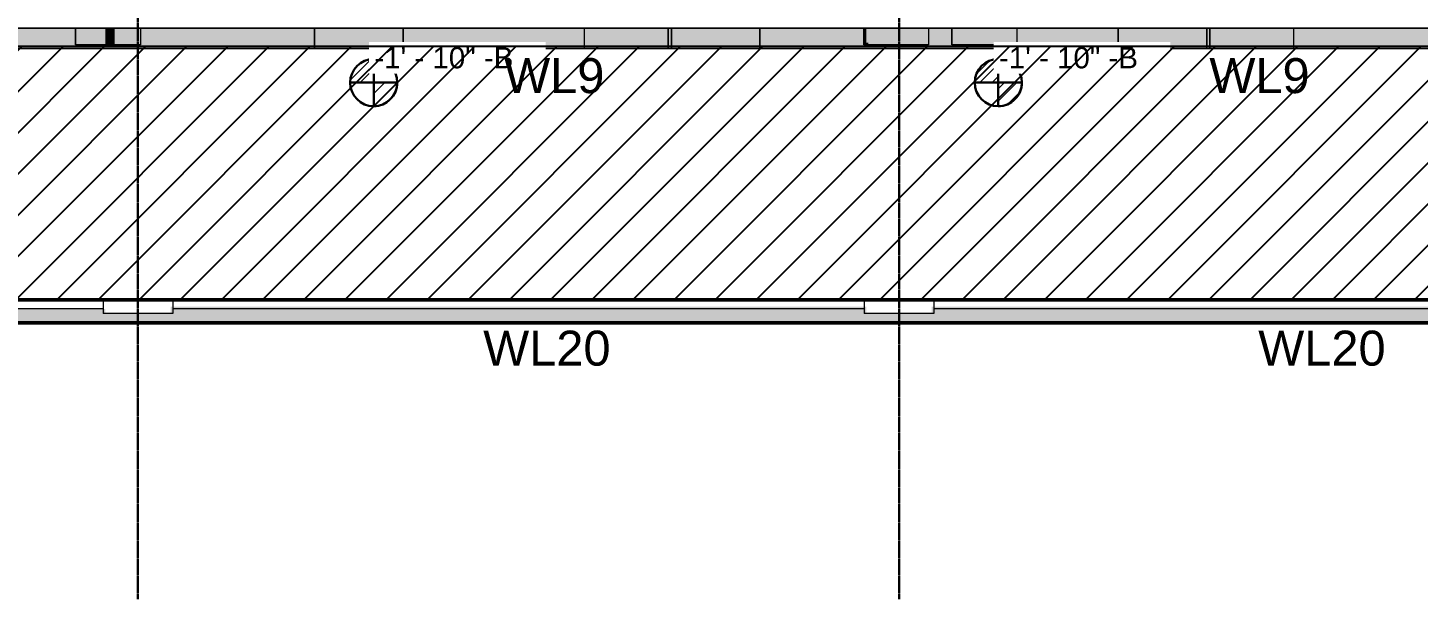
# Model space of a CAD drawing. Header units: inches. Extents: x -4126 to -1814, y 9773 to 12338.
# Drawn here: x -3529 to -2931, y 9773 to 10018 of the extents above; entities that cross this region are included whole.
import ezdxf

# ---------------------------------------------------------------- set-up
doc = ezdxf.new("R2010")
doc.units = ezdxf.units.IN
doc.header["$MEASUREMENT"] = 0
doc.linetypes.add('Grid Line 1_2_', pattern=[0.875, 0.5, -0.125, 0.125, -0.125])
for name, color, linetype, lineweight in [('A-WALL', 113, 'Continuous', 13), ('G-ANNO-DIMS', 111, 'Continuous', 9), ('S-FNDN', 32, 'Continuous', 13), ('S-GRID', 1, 'Continuous', 9)]:
    doc.layers.add(name, color=color, linetype=linetype, lineweight=lineweight)
doc.layers.add('LOAD_HATCH', color=8, linetype='Continuous')
doc.layers.add('loads', color=1, linetype='Continuous')
doc.styles.add('Arial', font='Arial.ttf', dxfattribs={"height": 18})
doc.styles.add('Arial_2', font='arial.ttf', dxfattribs={"height": 9.070866})
pattern_1 = [(315, (32.413, 104.108), (0.027577164, 0.027577164), [])]
pattern_2 = [(315, (35.209, 104.108), (0.027577164, 0.027577164), [])]

# ---------------------------------------------------------------- blocks, each defined once
blk = doc.blocks.new('CTR - 1st Phase - Shell_rvt-1-FRAMING PLAN - 1ST FLOOR')
at = {"layer": 'A-WALL', "lineweight": 5, "transparency": 33554585}
h = blk.add_hatch(color=13, dxfattribs=at)
h.paths.add_polyline_path([(-3531.71, 10009.09), (-3495.32, 10009.09), (-3495.32, 10009.49), (-3770.72, 10009.49), (-3770.72, 10009.09)], flags=0)
h.paths.add_polyline_path([(-3819.32, 10009.09), (-3808.75, 10009.09), (-3808.75, 10009.49), (-3819.32, 10009.49)], flags=0)
h.paths.add_polyline_path([(-3531.71, 10010.44), (-3495.32, 10010.44), (-3495.32, 10010.59), (-3508.12, 10010.59), (-3508.12, 10010.87), (-3770.72, 10010.87), (-3770.72, 10010.44)], flags=0)
h.paths.add_polyline_path([(-3819.32, 10010.44), (-3808.75, 10010.44), (-3808.75, 10010.87), (-3819.32, 10010.87)], flags=0)
h.paths.add_polyline_path([(-3819.32, 10011.26), (-3808.75, 10011.26), (-3808.75, 10017.71), (-3819.32, 10017.71)], flags=0)
h.paths.add_polyline_path([(-3531.71, 10011.26), (-3508.12, 10011.26), (-3508.12, 10017.71), (-3770.72, 10017.71), (-3770.72, 10011.26)], flags=0)
h.paths.add_polyline_path([(-3252.14, 10011.98), (-3252.14, 10012.41), (-3253.46, 10012.41), (-3253.46, 10011.98)], flags=0)
h.paths.add_polyline_path([(-3405.42, 10011.98), (-3405.42, 10012.41), (-3467.32, 10012.41), (-3467.32, 10011.98)], flags=0)
h.paths.add_polyline_path([(-3367.4, 10011.98), (-3289.59, 10011.98), (-3289.59, 10012.41), (-3367.4, 10012.41)], flags=0)
h.paths.add_polyline_path([(-3214.11, 10011.98), (-3169.52, 10011.98), (-3169.52, 10012.41), (-3214.11, 10012.41)], flags=0)
h.paths.add_polyline_path([(-2746.16, 10011.98), (-2746.16, 10012.41), (-2772.51, 10012.41), (-2772.51, 10011.98)], flags=0)
h.paths.add_polyline_path([(-2718.29, 10011.98), (-2696.32, 10011.98), (-2696.32, 10012.41), (-2718.29, 10012.41)], flags=0)
h.paths.add_polyline_path([(-3020.79, 10011.98), (-3020.79, 10012.41), (-3022.11, 10012.41), (-3022.11, 10011.98)], flags=0)
h.paths.add_polyline_path([(-2641.82, 10011.98), (-2641.24, 10011.98), (-2641.24, 10012.41), (-2656.32, 10012.41), (-2656.32, 10011.98)], flags=0)
h.paths.add_polyline_path([(-3060.14, 10011.98), (-3060.14, 10012.41), (-3103.72, 10012.41), (-3103.72, 10011.98)], flags=0)
h.paths.add_polyline_path([(-2810.91, 10011.98), (-2810.54, 10011.98), (-2810.54, 10012.41), (-2810.91, 10012.41)], flags=0)
h.paths.add_polyline_path([(-2984.66, 10011.98), (-2886.39, 10011.98), (-2886.39, 10012.41), (-2984.66, 10012.41)], flags=0)
h.paths.add_polyline_path([(-3131.6, 10011.98), (-3131.6, 10012.41), (-3140.32, 10012.41), (-3140.32, 10011.98)], flags=0)
h.paths.add_polyline_path([(-2848.94, 10011.98), (-2848.94, 10012.41), (-2850.26, 10012.41), (-2850.26, 10011.98)], flags=0)
h.paths.add_polyline_path([(-3289.59, 10012.8), (-3289.59, 10017.71), (-3367.4, 10017.71), (-3367.4, 10012.8)], flags=0)
h.paths.add_polyline_path([(-3214.11, 10012.8), (-3169.52, 10012.8), (-3169.52, 10017.71), (-3214.11, 10017.71)], flags=0)
h.paths.add_polyline_path([(-3405.42, 10012.8), (-3405.42, 10017.71), (-3467.32, 10017.71), (-3467.32, 10012.8)], flags=0)
h.paths.add_polyline_path([(-3252.14, 10012.8), (-3252.14, 10017.71), (-3253.46, 10017.71), (-3253.46, 10012.8)], flags=0)
h.paths.add_polyline_path([(-3060.14, 10012.8), (-3060.14, 10017.71), (-3103.72, 10017.71), (-3103.72, 10012.8)], flags=0)
h.paths.add_polyline_path([(-2656.32, 10012.8), (-2641.24, 10012.8), (-2641.24, 10017.09), (-2641.82, 10017.09), (-2641.82, 10017.71), (-2656.32, 10017.71)], flags=0)
h.paths.add_polyline_path([(-2696.32, 10012.8), (-2696.32, 10017.71), (-2704.32, 10017.71), (-2704.32, 10017.59), (-2713.82, 10017.59), (-2713.82, 10017.71), (-2718.29, 10017.71), (-2718.29, 10012.8), (-2704.32, 10012.8)], flags=0)
h.paths.add_polyline_path([(-2772.51, 10012.8), (-2746.16, 10012.8), (-2746.16, 10017.71), (-2772.51, 10017.71)], flags=0)
h.paths.add_polyline_path([(-3020.79, 10012.8), (-3020.79, 10017.71), (-3022.11, 10017.71), (-3022.11, 10012.8)], flags=0)
h.paths.add_polyline_path([(-3140.32, 10012.8), (-3131.6, 10012.8), (-3131.6, 10017.71), (-3140.32, 10017.71)], flags=0)
h.paths.add_polyline_path([(-2810.91, 10012.8), (-2810.54, 10012.8), (-2810.54, 10017.71), (-2810.91, 10017.71)], flags=0)
h.paths.add_polyline_path([(-2886.39, 10012.8), (-2886.39, 10017.71), (-2984.66, 10017.71), (-2984.66, 10012.8)], flags=0)
h.paths.add_polyline_path([(-2850.26, 10012.8), (-2848.94, 10012.8), (-2848.94, 10017.71), (-2850.26, 10017.71)], flags=0)
h = blk.add_hatch(color=13, dxfattribs=at)
h.paths.add_polyline_path([(-3819.32, 10010.87), (-3808.75, 10010.87), (-3808.75, 10011.26), (-3819.32, 10011.26)], flags=0)
h.paths.add_polyline_path([(-3770.72, 10010.87), (-3508.12, 10010.87), (-3508.12, 10011.26), (-3770.72, 10011.26)], flags=0)
h.paths.add_polyline_path([(-3367.4, 10012.41), (-3289.59, 10012.41), (-3289.59, 10012.8), (-3367.4, 10012.8)], flags=0)
h.paths.add_polyline_path([(-3467.32, 10012.41), (-3405.42, 10012.41), (-3405.42, 10012.8), (-3467.32, 10012.8)], flags=0)
h.paths.add_polyline_path([(-3252.14, 10012.41), (-3252.14, 10012.8), (-3253.46, 10012.8), (-3253.46, 10012.41)], flags=0)
h.paths.add_polyline_path([(-3214.11, 10012.41), (-3169.52, 10012.41), (-3169.52, 10012.8), (-3214.11, 10012.8)], flags=0)
h.paths.add_polyline_path([(-2713.82, 10012.41), (-2696.32, 10012.41), (-2696.32, 10012.8), (-2718.29, 10012.8), (-2718.29, 10012.41)], flags=0)
h.paths.add_polyline_path([(-2810.54, 10012.41), (-2810.54, 10012.8), (-2810.91, 10012.8), (-2810.91, 10012.41)], flags=0)
h.paths.add_polyline_path([(-2772.51, 10012.41), (-2746.16, 10012.41), (-2746.16, 10012.8), (-2772.51, 10012.8)], flags=0)
h.paths.add_polyline_path([(-2848.94, 10012.41), (-2848.94, 10012.8), (-2850.26, 10012.8), (-2850.26, 10012.41)], flags=0)
h.paths.add_polyline_path([(-2984.66, 10012.41), (-2886.39, 10012.41), (-2886.39, 10012.8), (-2984.66, 10012.8)], flags=0)
h.paths.add_polyline_path([(-2656.32, 10012.41), (-2641.24, 10012.41), (-2641.24, 10012.8), (-2656.32, 10012.8)], flags=0)
h.paths.add_polyline_path([(-3022.11, 10012.41), (-3020.79, 10012.41), (-3020.79, 10012.8), (-3022.11, 10012.8)], flags=0)
h.paths.add_polyline_path([(-3060.14, 10012.41), (-3060.14, 10012.8), (-3103.72, 10012.8), (-3103.72, 10012.41)], flags=0)
h.paths.add_polyline_path([(-3131.6, 10012.41), (-3131.6, 10012.8), (-3140.32, 10012.8), (-3140.32, 10012.41)], flags=0)
h = blk.add_hatch(color=13, dxfattribs=at)
h.paths.add_polyline_path([(-3508.12, 10010.59), (-3495.32, 10010.59), (-3495.32, 10010.87), (-3508.12, 10010.87)], flags=0)
h.paths.add_polyline_path([(-3495.32, 10011.26), (-3495.32, 10017.71), (-3508.12, 10017.71), (-3508.12, 10011.26)], flags=0)
h = blk.add_hatch(color=13, dxfattribs=at)
h.paths.add_polyline_path([(-3491.32, 10009.09), (-3491.32, 10009.49), (-3495.32, 10009.49), (-3495.32, 10009.09), (-3494.54, 10009.09)], flags=0)
h.paths.add_polyline_path([(-3495.32, 10010.44), (-3491.32, 10010.44), (-3491.32, 10010.59), (-3495.32, 10010.59)], flags=0)
h.paths.add_polyline_path([(-3471.32, 10011.98), (-3467.32, 10011.98), (-3467.32, 10012.41), (-3471.32, 10012.41)], flags=0)
h.paths.add_polyline_path([(-3141.65, 10011.98), (-3140.32, 10011.98), (-3140.32, 10012.41), (-3141.65, 10012.41)], flags=0)
h.paths.add_polyline_path([(-3468.11, 10012.8), (-3467.32, 10012.8), (-3467.32, 10017.71), (-3471.32, 10017.71), (-3471.32, 10012.8)], flags=0)
h.paths.add_polyline_path([(-3141.11, 10012.8), (-3140.32, 10012.8), (-3140.32, 10017.71), (-3141.65, 10017.71), (-3141.65, 10012.8)], flags=0)
h = blk.add_hatch(color=13, dxfattribs=at)
h.paths.add_polyline_path([(-3471.32, 10009.09), (-3471.32, 10017.71), (-3480.25, 10017.71), (-3480.25, 10010.59), (-3491.32, 10010.59), (-3491.32, 10010.02), (-3495.32, 10010.02), (-3495.32, 10009.9), (-3491.32, 10009.86), (-3491.32, 10009.09)], flags=0)
h.paths.add_polyline_path([(-3144.32, 10009.09), (-3144.32, 10010.59), (-3164.32, 10010.59), (-3164.32, 10009.09)], flags=0)
h = blk.add_hatch(color=13, dxfattribs=at)
h.paths.add_polyline_path([(-3495.32, 10010.59), (-3491.32, 10010.59), (-3491.32, 10010.87), (-3495.32, 10010.87)], flags=0)
h.paths.add_polyline_path([(-3494.54, 10011.26), (-3491.32, 10011.26), (-3491.32, 10017.71), (-3495.32, 10017.71), (-3495.32, 10011.26)], flags=0)
for points in [[(-3480.25, 10010.59), (-3480.25, 10017.71), (-3491.32, 10017.71), (-3491.32, 10010.59)], [(-3405.42, 10012.41), (-3367.4, 10012.41), (-3367.4, 10012.8), (-3405.42, 10012.8)], [(-3261.58, 10012.41), (-3253.46, 10012.41), (-3253.46, 10012.8), (-3289.59, 10012.8), (-3289.59, 10012.41)], [(-3214.11, 10012.41), (-3214.11, 10012.8), (-3252.14, 10012.8), (-3252.14, 10012.41)], [(-3168.32, 10012.41), (-3168.32, 10012.8), (-3169.52, 10012.8), (-3169.52, 10012.41)], [(-3144.32, 10010.59), (-3144.32, 10017.71), (-3164.32, 10017.71), (-3164.32, 10010.59)], [(-3126.51, 10012.41), (-3103.72, 10012.41), (-3103.72, 10012.8), (-3131.6, 10012.8), (-3131.6, 10012.41)], [(-3022.11, 10012.41), (-3022.11, 10012.8), (-3060.14, 10012.8), (-3060.14, 10012.41)], [(-3020.79, 10012.41), (-2984.66, 10012.41), (-2984.66, 10012.8), (-3020.79, 10012.8)], [(-3495.32, 10010.87), (-3495.32, 10011.26), (-3508.12, 10011.26), (-3508.12, 10010.87)], [(-3495.32, 10010.87), (-3491.32, 10010.87), (-3491.32, 10011.26), (-3495.32, 10011.26)], [(-3367.4, 10011.56), (-3367.4, 10011.98), (-3405.42, 10011.98), (-3405.42, 10011.56), (-3396.64, 10011.56)], [(-3396.64, 10009.09), (-3367.4, 10009.09), (-3367.4, 10011.56), (-3405.42, 10011.56), (-3405.42, 10009.09)], [(-3289.59, 10011.56), (-3253.46, 10011.6), (-3253.46, 10011.98), (-3289.59, 10011.98), (-3289.59, 10011.6)], [(-3253.46, 10009.09), (-3253.46, 10011.56), (-3289.59, 10011.56), (-3289.59, 10009.09), (-3261.58, 10009.09)], [(-3252.14, 10011.56), (-3214.11, 10011.6), (-3214.11, 10011.98), (-3252.14, 10011.98), (-3252.14, 10011.6)], [(-3214.11, 10009.09), (-3214.11, 10011.56), (-3252.14, 10011.56), (-3252.14, 10009.09)], [(-3168.32, 10011.56), (-3168.32, 10011.98), (-3169.52, 10011.98), (-3169.52, 10011.56)], [(-3168.32, 10010.59), (-3168.32, 10011.56), (-3169.52, 10011.56), (-3169.52, 10010.59)], [(-3167.54, 10010.59), (-3167.54, 10011.56), (-3168.32, 10011.56), (-3168.32, 10010.59)], [(-3103.72, 10011.56), (-3103.72, 10011.98), (-3131.6, 10011.98), (-3131.6, 10011.56), (-3126.51, 10011.56)], [(-3131.6, 10010.59), (-3103.72, 10010.59), (-3103.72, 10011.56), (-3131.6, 10011.56)], [(-3022.11, 10011.56), (-3022.11, 10011.98), (-3060.14, 10011.98), (-3060.14, 10011.56)], [(-3060.14, 10009.09), (-3022.11, 10009.09), (-3022.11, 10011.56), (-3060.14, 10011.56)], [(-2984.66, 10011.56), (-2984.66, 10011.98), (-3020.79, 10011.98), (-3020.79, 10011.56), (-2991.44, 10011.56)], [(-2991.44, 10009.09), (-2984.66, 10009.09), (-2984.66, 10011.56), (-3020.79, 10011.56), (-3020.79, 10009.09)]]:
    blk.add_hatch(color=13, dxfattribs=at).paths.add_polyline_path(points, flags=0)
h = blk.add_hatch(color=13, dxfattribs=at)
h.paths.add_polyline_path([(-3471.32, 10012.41), (-3467.32, 10012.41), (-3467.32, 10012.8), (-3471.32, 10012.8)], flags=0)
h.paths.add_polyline_path([(-3141.65, 10012.41), (-3140.32, 10012.41), (-3140.32, 10012.8), (-3141.65, 10012.8)], flags=0)
h = blk.add_hatch(color=13, dxfattribs=at)
h.paths.add_polyline_path([(-3405.42, 10011.98), (-3367.4, 10011.98), (-3367.4, 10012.41), (-3405.42, 10012.41)], flags=0)
h.paths.add_polyline_path([(-3396.64, 10012.8), (-3367.4, 10012.8), (-3367.4, 10017.71), (-3405.42, 10017.71), (-3405.42, 10012.8)], flags=0)
h = blk.add_hatch(color=13, dxfattribs=at)
h.paths.add_polyline_path([(-3289.59, 10011.98), (-3253.46, 10011.98), (-3253.46, 10012.41), (-3289.59, 10012.41)], flags=0)
h.paths.add_polyline_path([(-3261.58, 10012.8), (-3253.46, 10012.8), (-3253.46, 10017.71), (-3289.59, 10017.71), (-3289.59, 10012.8)], flags=0)
h = blk.add_hatch(color=13, dxfattribs=at)
h.paths.add_polyline_path([(-3214.11, 10011.98), (-3214.11, 10012.41), (-3252.14, 10012.41), (-3252.14, 10011.98)], flags=0)
h.paths.add_polyline_path([(-3214.11, 10012.8), (-3214.11, 10017.71), (-3252.14, 10017.71), (-3252.14, 10012.8)], flags=0)
h = blk.add_hatch(color=13, dxfattribs=at)
h.paths.add_polyline_path([(-3169.52, 10011.98), (-3168.32, 10011.98), (-3168.32, 10012.41), (-3169.52, 10012.41)], flags=0)
h.paths.add_polyline_path([(-3169.52, 10012.8), (-3168.32, 10012.8), (-3168.32, 10017.71), (-3169.52, 10017.71)], flags=0)
h = blk.add_hatch(color=13, dxfattribs=at)
h.paths.add_polyline_path([(-3168.32, 10011.98), (-3164.32, 10011.98), (-3164.32, 10012.41), (-3168.32, 10012.41)], flags=0)
h.paths.add_polyline_path([(-3141.65, 10011.98), (-3141.65, 10012.41), (-3144.32, 10012.41), (-3144.32, 10011.98)], flags=0)
h.paths.add_polyline_path([(-3167.54, 10012.8), (-3164.32, 10012.8), (-3164.32, 10017.71), (-3168.32, 10017.71), (-3168.32, 10012.8)], flags=0)
h.paths.add_polyline_path([(-3141.65, 10012.8), (-3141.65, 10017.71), (-3144.32, 10017.71), (-3144.32, 10012.8)], flags=0)
h = blk.add_hatch(color=13, dxfattribs=at)
h.paths.add_polyline_path([(-3168.32, 10012.41), (-3164.32, 10012.41), (-3164.32, 10012.8), (-3168.32, 10012.8)], flags=0)
h.paths.add_polyline_path([(-3141.65, 10012.41), (-3141.65, 10012.8), (-3144.32, 10012.8), (-3144.32, 10012.41)], flags=0)
h = blk.add_hatch(color=13, dxfattribs=at)
h.paths.add_polyline_path([(-3131.6, 10011.98), (-3103.72, 10011.98), (-3103.72, 10012.41), (-3131.6, 10012.41)], flags=0)
h.paths.add_polyline_path([(-3126.51, 10012.8), (-3103.72, 10012.8), (-3103.72, 10017.71), (-3131.6, 10017.71), (-3131.6, 10012.8)], flags=0)
h = blk.add_hatch(color=13, dxfattribs=at)
h.paths.add_polyline_path([(-3060.14, 10011.98), (-3022.11, 10011.98), (-3022.11, 10012.41), (-3060.14, 10012.41)], flags=0)
h.paths.add_polyline_path([(-3022.11, 10012.8), (-3022.11, 10017.71), (-3060.14, 10017.71), (-3060.14, 10012.8)], flags=0)
h = blk.add_hatch(color=13, dxfattribs=at)
h.paths.add_polyline_path([(-3020.79, 10011.98), (-2984.66, 10011.98), (-2984.66, 10012.41), (-3020.79, 10012.41)], flags=0)
h.paths.add_polyline_path([(-2991.44, 10012.8), (-2984.66, 10012.8), (-2984.66, 10017.71), (-3020.79, 10017.71), (-3020.79, 10012.8)], flags=0)
h = blk.add_hatch(color=13, dxfattribs=at)
h.paths.add_polyline_path([(-3405.42, 10009.09), (-3405.42, 10011.98), (-3467.32, 10011.98), (-3467.32, 10009.09)], flags=0)
h.paths.add_polyline_path([(-3140.32, 10009.09), (-3060.14, 10009.09), (-3060.14, 10011.98), (-3103.72, 10011.98), (-3103.72, 10010.59), (-3131.6, 10010.59), (-3131.6, 10011.98), (-3140.32, 10011.98), (-3140.32, 10011.56)], flags=0)
h.paths.add_polyline_path([(-2641.24, 10009.09), (-2641.24, 10011.98), (-2656.32, 10011.98), (-2656.32, 10009.09)], flags=0)
h.paths.add_polyline_path([(-3169.52, 10009.09), (-3168.32, 10009.09), (-3168.32, 10010.59), (-3169.52, 10010.59), (-3169.52, 10011.98), (-3214.11, 10011.98), (-3214.11, 10009.09)], flags=0)
h.paths.add_polyline_path([(-2718.29, 10009.09), (-2696.32, 10009.09), (-2696.32, 10011.98), (-2718.29, 10011.98), (-2718.29, 10010.59), (-2746.16, 10010.59), (-2746.16, 10011.98), (-2772.51, 10011.98), (-2772.51, 10009.09), (-2721.3, 10009.09)], flags=0)
h.paths.add_polyline_path([(-3022.11, 10009.09), (-3020.79, 10009.09), (-3020.79, 10011.98), (-3022.11, 10011.98), (-3022.11, 10011.56)], flags=0)
h.paths.add_polyline_path([(-3252.14, 10009.09), (-3252.14, 10011.98), (-3253.46, 10011.98), (-3253.46, 10009.09)], flags=0)
h.paths.add_polyline_path([(-3289.59, 10009.09), (-3289.59, 10011.98), (-3367.4, 10011.98), (-3367.4, 10009.09)], flags=0)
h.paths.add_polyline_path([(-2984.66, 10009.09), (-2886.39, 10009.09), (-2886.39, 10011.98), (-2984.66, 10011.98), (-2984.66, 10011.56)], flags=0)
h.paths.add_polyline_path([(-2850.26, 10009.09), (-2848.94, 10009.09), (-2848.94, 10011.98), (-2850.26, 10011.98), (-2850.26, 10011.56)], flags=0)
h.paths.add_polyline_path([(-2810.54, 10009.09), (-2810.54, 10011.98), (-2810.91, 10011.98), (-2810.91, 10009.09)], flags=0)
h.paths.add_polyline_path([(-3770.72, 10009.49), (-3495.32, 10009.49), (-3495.32, 10009.9), (-3770.72, 10009.86)], flags=0)
h.paths.add_polyline_path([(-3808.75, 10009.49), (-3808.75, 10009.9), (-3819.32, 10009.86), (-3819.32, 10009.49)], flags=0)
h.paths.add_polyline_path([(-3808.75, 10010.02), (-3808.75, 10010.44), (-3819.32, 10010.44), (-3819.32, 10010.02)], flags=0)
h.paths.add_polyline_path([(-3495.32, 10010.02), (-3495.32, 10010.44), (-3770.72, 10010.44), (-3770.72, 10010.02), (-3531.71, 10010.02)], flags=0)
h = blk.add_hatch(color=13, dxfattribs=at)
h.paths.add_polyline_path([(-3531.71, 10009.9), (-3495.32, 10009.9), (-3495.32, 10010.02), (-3770.72, 10010.02), (-3770.72, 10009.9)], flags=0)
h.paths.add_polyline_path([(-3819.32, 10009.9), (-3808.75, 10009.9), (-3808.75, 10010.02), (-3819.32, 10010.02)], flags=0)
h = blk.add_hatch(color=13, dxfattribs=at)
h.paths.add_polyline_path([(-3141.65, 10009.09), (-3141.11, 10009.09), (-3141.11, 10011.56), (-3140.32, 10011.6), (-3140.32, 10011.98), (-3141.65, 10011.98), (-3141.65, 10010.59), (-3144.32, 10010.59), (-3144.32, 10009.09)], flags=0)
h.paths.add_polyline_path([(-3164.32, 10009.09), (-3164.32, 10010.59), (-3167.54, 10010.59), (-3167.54, 10009.09)], flags=0)
h.paths.add_polyline_path([(-3471.32, 10009.09), (-3468.11, 10009.09), (-3468.11, 10011.56), (-3467.32, 10011.6), (-3467.32, 10011.98), (-3471.32, 10011.98), (-3471.32, 10009.49)], flags=0)
h.paths.add_polyline_path([(-3491.32, 10009.49), (-3491.32, 10009.9), (-3495.32, 10009.86), (-3495.32, 10009.49), (-3494.54, 10009.49)], flags=0)
h.paths.add_polyline_path([(-3494.54, 10010.02), (-3491.32, 10010.06), (-3491.32, 10010.44), (-3495.32, 10010.44), (-3495.32, 10010.02)], flags=0)
h = blk.add_hatch(color=13, dxfattribs=at)
h.paths.add_polyline_path([(-3140.32, 10009.09), (-3140.32, 10011.56), (-3141.11, 10011.56), (-3141.11, 10009.09)], flags=0)
h.paths.add_polyline_path([(-3467.32, 10009.09), (-3467.32, 10011.56), (-3468.11, 10011.56), (-3468.11, 10009.09)], flags=0)
h.paths.add_polyline_path([(-3167.54, 10009.09), (-3167.54, 10010.59), (-3168.32, 10010.59), (-3168.32, 10009.09)], flags=0)
h = blk.add_hatch(color=13, dxfattribs=at)
h.paths.add_polyline_path([(-3167.54, 10011.56), (-3164.32, 10011.6), (-3164.32, 10011.98), (-3168.32, 10011.98), (-3168.32, 10011.56)], flags=0)
h.paths.add_polyline_path([(-3144.32, 10011.56), (-3141.65, 10011.6), (-3141.65, 10011.98), (-3144.32, 10011.98), (-3144.32, 10011.6)], flags=0)
h = blk.add_hatch(color=13, dxfattribs=at)
h.paths.add_polyline_path([(-3141.65, 10010.59), (-3141.65, 10011.56), (-3144.32, 10011.56), (-3144.32, 10010.59)], flags=0)
h.paths.add_polyline_path([(-3167.54, 10010.59), (-3164.32, 10010.59), (-3164.32, 10011.56), (-3167.54, 10011.56)], flags=0)
at = {"layer": 'A-WALL', "color": 9}
for p, q in [((-3495.32, 10017.71), (-3819.32, 10017.71)), ((-3491.32, 10017.71), (-3495.32, 10017.71)), ((-3471.32, 10017.71), (-3491.32, 10017.71)), ((-3467.32, 10017.71), (-3471.32, 10017.71)), ((-3168.32, 10017.71), (-3467.32, 10017.71)), ((-3164.32, 10017.71), (-3168.32, 10017.71)), ((-3144.32, 10017.71), (-3164.32, 10017.71)), ((-3140.32, 10017.71), (-3144.32, 10017.71)), ((-2841.32, 10017.71), (-3140.32, 10017.71)), ((-3819.32, 10009.09), (-3495.32, 10009.09)), ((-3495.32, 10009.09), (-3491.32, 10009.09)), ((-3491.32, 10009.09), (-3471.32, 10009.09)), ((-3471.32, 10009.09), (-3468.11, 10009.09)), ((-3468.11, 10009.09), (-3467.32, 10009.09)), ((-3467.32, 10009.09), (-3168.32, 10009.09)), ((-3168.32, 10009.09), (-3167.54, 10009.09)), ((-3167.54, 10009.09), (-3164.32, 10009.09)), ((-3164.32, 10009.09), (-3144.32, 10009.09)), ((-3144.32, 10009.09), (-3141.11, 10009.09)), ((-3141.11, 10009.09), (-3140.32, 10009.09)), ((-3140.32, 10009.09), (-2841.32, 10009.09))]:
    blk.add_line(p, q, dxfattribs=at)
at = {"layer": 'A-WALL', "color": 33}
for p, q in [((-3770.72, 10017.71), (-3508.12, 10017.71)), ((-3508.12, 10017.71), (-3495.32, 10017.71)), ((-3495.32, 10017.71), (-3508.12, 10017.71)), ((-3508.12, 10011.26), (-3508.12, 10017.71)), ((-3508.12, 10017.71), (-3508.12, 10011.26)), ((-3495.32, 10017.71), (-3491.32, 10017.71)), ((-3467.32, 10017.71), (-3405.42, 10017.71)), ((-3367.4, 10017.71), (-3405.42, 10017.71)), ((-3405.42, 10017.71), (-3367.4, 10017.71)), ((-3405.42, 10017.71), (-3405.42, 10012.8)), ((-3405.42, 10012.8), (-3405.42, 10017.71)), ((-3405.42, 10012.41), (-3405.42, 10011.98)), ((-3405.42, 10011.98), (-3405.42, 10012.41)), ((-3367.4, 10017.71), (-3289.59, 10017.71)), ((-3367.4, 10017.71), (-3367.4, 10012.8)), ((-3367.4, 10012.8), (-3367.4, 10017.71)), ((-3367.4, 10012.41), (-3367.4, 10011.98)), ((-3367.4, 10011.98), (-3367.4, 10012.41)), ((-3253.46, 10017.71), (-3289.59, 10017.71)), ((-3289.59, 10017.71), (-3253.46, 10017.71)), ((-3289.59, 10017.71), (-3289.59, 10012.8)), ((-3289.59, 10017.71), (-3289.59, 10012.8)), ((-3289.59, 10012.41), (-3289.59, 10011.98)), ((-3289.59, 10012.41), (-3289.59, 10011.98)), ((-3253.46, 10017.71), (-3252.14, 10017.71)), ((-3253.46, 10012.8), (-3253.46, 10017.71)), ((-3253.46, 10017.71), (-3253.46, 10012.8)), ((-3253.46, 10011.98), (-3253.46, 10012.41)), ((-3253.46, 10012.41), (-3253.46, 10011.98)), ((-3214.11, 10017.71), (-3252.14, 10017.71)), ((-3252.14, 10017.71), (-3214.11, 10017.71)), ((-3252.14, 10017.71), (-3252.14, 10012.8)), ((-3252.14, 10012.8), (-3252.14, 10017.71)), ((-3252.14, 10012.41), (-3252.14, 10011.98)), ((-3252.14, 10011.98), (-3252.14, 10012.41)), ((-3214.11, 10017.71), (-3169.52, 10017.71)), ((-3214.11, 10017.71), (-3214.11, 10012.8)), ((-3214.11, 10012.8), (-3214.11, 10017.71)), ((-3214.11, 10012.41), (-3214.11, 10011.98)), ((-3214.11, 10011.98), (-3214.11, 10012.41)), ((-3169.52, 10017.71), (-3168.32, 10017.71)), ((-3168.32, 10017.71), (-3169.52, 10017.71)), ((-3169.52, 10012.8), (-3169.52, 10017.71)), ((-3169.52, 10017.71), (-3169.52, 10012.8)), ((-3169.52, 10011.98), (-3169.52, 10012.41)), ((-3169.52, 10012.41), (-3169.52, 10011.98)), ((-3168.32, 10017.71), (-3164.32, 10017.71)), ((-3144.32, 10017.71), (-3141.65, 10017.71)), ((-3140.32, 10017.71), (-3131.6, 10017.71)), ((-3131.6, 10017.71), (-3103.72, 10017.71)), ((-3103.72, 10017.71), (-3131.6, 10017.71)), ((-3131.6, 10012.8), (-3131.6, 10017.71)), ((-3131.6, 10017.71), (-3131.6, 10012.8)), ((-3131.6, 10011.98), (-3131.6, 10012.41)), ((-3131.6, 10012.41), (-3131.6, 10011.98)), ((-3103.72, 10017.71), (-3060.14, 10017.71)), ((-3103.72, 10017.71), (-3103.72, 10012.8)), ((-3103.72, 10017.71), (-3103.72, 10012.8)), ((-3103.72, 10012.41), (-3103.72, 10011.98)), ((-3103.72, 10012.41), (-3103.72, 10011.98)), ((-3060.14, 10017.71), (-3022.11, 10017.71)), ((-3022.11, 10017.71), (-3060.14, 10017.71)), ((-3060.14, 10017.71), (-3060.14, 10012.8)), ((-3060.14, 10012.8), (-3060.14, 10017.71)), ((-3060.14, 10012.41), (-3060.14, 10011.98)), ((-3060.14, 10011.98), (-3060.14, 10012.41)), ((-3022.11, 10017.71), (-3020.79, 10017.71)), ((-3022.11, 10017.71), (-3022.11, 10012.8)), ((-3022.11, 10012.8), (-3022.11, 10017.71)), ((-3022.11, 10012.41), (-3022.11, 10011.98)), ((-3022.11, 10011.98), (-3022.11, 10012.41)), ((-3020.79, 10017.71), (-2984.66, 10017.71)), ((-2984.66, 10017.71), (-3020.79, 10017.71)), ((-3020.79, 10017.71), (-3020.79, 10012.8)), ((-3020.79, 10012.8), (-3020.79, 10017.71)), ((-3020.79, 10012.41), (-3020.79, 10011.98)), ((-3020.79, 10011.98), (-3020.79, 10012.41)), ((-2984.66, 10017.71), (-2886.39, 10017.71)), ((-2984.66, 10012.8), (-2984.66, 10017.71)), ((-2984.66, 10012.8), (-2984.66, 10017.71)), ((-2984.66, 10011.98), (-2984.66, 10012.41)), ((-2984.66, 10011.98), (-2984.66, 10012.41)), ((-3495.32, 10009.09), (-3770.72, 10009.09)), ((-3508.12, 10010.59), (-3508.12, 10010.87)), ((-3508.12, 10010.87), (-3508.12, 10010.59)), ((-3508.12, 10010.59), (-3495.32, 10010.59)), ((-3495.32, 10010.59), (-3508.12, 10010.59))]:
    blk.add_line(p, q, dxfattribs=at)
at = {"layer": 'A-WALL', "color": 23}
for p, q in [((-3508.12, 10017.71), (-3495.32, 10017.71)), ((-3491.32, 10017.71), (-3480.25, 10017.71)), ((-3405.42, 10017.71), (-3367.4, 10017.71)), ((-3289.59, 10017.71), (-3253.46, 10017.71)), ((-3252.14, 10017.71), (-3214.11, 10017.71)), ((-3169.52, 10017.71), (-3168.32, 10017.71)), ((-3164.32, 10017.71), (-3144.32, 10017.71)), ((-3131.6, 10017.71), (-3103.72, 10017.71)), ((-3060.14, 10017.71), (-3022.11, 10017.71)), ((-3020.79, 10017.71), (-2984.66, 10017.71)), ((-3367.4, 10009.09), (-3405.42, 10009.09)), ((-3253.46, 10009.09), (-3289.59, 10009.09)), ((-3214.11, 10009.09), (-3252.14, 10009.09)), ((-3022.11, 10009.09), (-3060.14, 10009.09)), ((-2984.66, 10009.09), (-3020.79, 10009.09))]:
    blk.add_line(p, q, dxfattribs=at)
at = {"layer": 'A-WALL', "color": 253}
for p, q in [((-3495.32, 10017.71), (-3491.32, 10017.71)), ((-3491.32, 10017.71), (-3495.32, 10017.71)), ((-3491.32, 10017.71), (-3480.25, 10017.71)), ((-3480.25, 10017.71), (-3491.32, 10017.71)), ((-3480.25, 10017.71), (-3471.32, 10017.71)), ((-3480.25, 10017.71), (-3480.25, 10010.59)), ((-3480.25, 10017.71), (-3480.25, 10010.59)), ((-3471.32, 10017.71), (-3467.32, 10017.71)), ((-3405.42, 10012.8), (-3405.42, 10012.41)), ((-3405.42, 10012.41), (-3405.42, 10012.8)), ((-3367.4, 10012.8), (-3367.4, 10012.41)), ((-3367.4, 10012.41), (-3367.4, 10012.8)), ((-3289.59, 10012.8), (-3289.59, 10012.41)), ((-3289.59, 10012.8), (-3289.59, 10012.41)), ((-3253.46, 10012.41), (-3253.46, 10012.8)), ((-3253.46, 10012.8), (-3253.46, 10012.41)), ((-3252.14, 10012.8), (-3252.14, 10012.41)), ((-3252.14, 10012.41), (-3252.14, 10012.8)), ((-3214.11, 10012.8), (-3214.11, 10012.41)), ((-3214.11, 10012.41), (-3214.11, 10012.8)), ((-3169.52, 10012.41), (-3169.52, 10012.8)), ((-3169.52, 10012.8), (-3169.52, 10012.41)), ((-3168.32, 10017.71), (-3164.32, 10017.71)), ((-3164.32, 10017.71), (-3168.32, 10017.71)), ((-3164.32, 10017.71), (-3144.32, 10017.71)), ((-3144.32, 10017.71), (-3164.32, 10017.71)), ((-3144.32, 10017.71), (-3141.65, 10017.71)), ((-3141.65, 10017.71), (-3144.32, 10017.71)), ((-3141.65, 10017.71), (-3140.32, 10017.71)), ((-3141.65, 10017.71), (-3141.65, 10012.8)), ((-3141.65, 10017.71), (-3141.65, 10012.8)), ((-3141.65, 10012.8), (-3141.65, 10012.41)), ((-3141.65, 10012.8), (-3141.65, 10012.41)), ((-3141.65, 10012.41), (-3141.65, 10011.98)), ((-3141.65, 10012.41), (-3141.65, 10011.98)), ((-3131.6, 10012.41), (-3131.6, 10012.8)), ((-3131.6, 10012.8), (-3131.6, 10012.41)), ((-3103.72, 10012.8), (-3103.72, 10012.41)), ((-3103.72, 10012.8), (-3103.72, 10012.41)), ((-3060.14, 10012.8), (-3060.14, 10012.41)), ((-3060.14, 10012.41), (-3060.14, 10012.8)), ((-3022.11, 10012.8), (-3022.11, 10012.41)), ((-3022.11, 10012.41), (-3022.11, 10012.8)), ((-3020.79, 10012.8), (-3020.79, 10012.41)), ((-3020.79, 10012.41), (-3020.79, 10012.8)), ((-2984.66, 10012.41), (-2984.66, 10012.8)), ((-2984.66, 10012.41), (-2984.66, 10012.8)), ((-3508.12, 10010.87), (-3508.12, 10011.26)), ((-3508.12, 10011.26), (-3508.12, 10010.87)), ((-3495.32, 10010.59), (-3491.32, 10010.59)), ((-3491.32, 10010.59), (-3495.32, 10010.59)), ((-3491.32, 10009.09), (-3495.32, 10009.09)), ((-3491.32, 10010.59), (-3480.25, 10010.59)), ((-3480.25, 10010.59), (-3491.32, 10010.59)), ((-3471.32, 10009.09), (-3491.32, 10009.09)), ((-3468.11, 10009.09), (-3471.32, 10009.09)), ((-3467.32, 10009.09), (-3468.11, 10009.09)), ((-3405.42, 10009.09), (-3467.32, 10009.09)), ((-3405.42, 10011.98), (-3405.42, 10011.6)), ((-3405.42, 10011.6), (-3405.42, 10011.98)), ((-3405.42, 10011.56), (-3405.42, 10009.09)), ((-3405.42, 10009.84), (-3405.42, 10011.56)), ((-3367.4, 10009.84), (-3405.42, 10009.84)), ((-3405.42, 10009.84), (-3367.4, 10009.84)), ((-3405.42, 10009.09), (-3405.42, 10009.84)), ((-3405.42, 10009.09), (-3367.4, 10009.09)), ((-3367.4, 10009.09), (-3405.42, 10009.09)), ((-3367.4, 10011.98), (-3367.4, 10011.6)), ((-3367.4, 10011.6), (-3367.4, 10011.98)), ((-3367.4, 10011.56), (-3367.4, 10009.84)), ((-3367.4, 10009.09), (-3367.4, 10011.56)), ((-3367.4, 10009.09), (-3367.4, 10009.84)), ((-3289.59, 10009.09), (-3367.4, 10009.09)), ((-3289.59, 10011.98), (-3289.59, 10011.6)), ((-3289.59, 10011.98), (-3289.59, 10011.6)), ((-3289.59, 10011.56), (-3289.59, 10009.09)), ((-3289.59, 10011.56), (-3289.59, 10009.09)), ((-3253.46, 10009.09), (-3289.59, 10009.09)), ((-3289.59, 10009.09), (-3253.46, 10009.09)), ((-3253.46, 10011.6), (-3253.46, 10011.98)), ((-3253.46, 10011.98), (-3253.46, 10011.6)), ((-3253.46, 10009.09), (-3253.46, 10011.56)), ((-3253.46, 10011.56), (-3253.46, 10009.09)), ((-3252.14, 10009.09), (-3253.46, 10009.09)), ((-3252.14, 10011.98), (-3252.14, 10011.6)), ((-3252.14, 10011.6), (-3252.14, 10011.98)), ((-3252.14, 10011.56), (-3252.14, 10009.09)), ((-3252.14, 10009.84), (-3252.14, 10011.56)), ((-3214.11, 10009.84), (-3252.14, 10009.84)), ((-3252.14, 10009.84), (-3214.11, 10009.84)), ((-3252.14, 10009.09), (-3252.14, 10009.84)), ((-3252.14, 10009.09), (-3214.11, 10009.09)), ((-3214.11, 10009.09), (-3252.14, 10009.09)), ((-3214.11, 10011.98), (-3214.11, 10011.6)), ((-3214.11, 10011.6), (-3214.11, 10011.98)), ((-3214.11, 10011.56), (-3214.11, 10009.84)), ((-3214.11, 10009.09), (-3214.11, 10011.56)), ((-3214.11, 10009.09), (-3214.11, 10009.84)), ((-3168.32, 10009.09), (-3214.11, 10009.09)), ((-3169.52, 10011.6), (-3169.52, 10011.98)), ((-3169.52, 10011.98), (-3169.52, 10011.6)), ((-3169.52, 10010.59), (-3169.52, 10011.56)), ((-3169.52, 10011.56), (-3169.52, 10010.59)), ((-3169.52, 10010.59), (-3168.32, 10010.59)), ((-3168.32, 10010.59), (-3169.52, 10010.59)), ((-3168.32, 10010.59), (-3167.54, 10010.59)), ((-3167.54, 10010.59), (-3168.32, 10010.59)), ((-3167.54, 10009.09), (-3168.32, 10009.09)), ((-3167.54, 10010.59), (-3164.32, 10010.59)), ((-3164.32, 10010.59), (-3167.54, 10010.59)), ((-3164.32, 10009.09), (-3167.54, 10009.09)), ((-3164.32, 10010.59), (-3144.32, 10010.59)), ((-3144.32, 10010.59), (-3164.32, 10010.59)), ((-3144.32, 10009.09), (-3164.32, 10009.09)), ((-3144.32, 10010.59), (-3141.65, 10010.59)), ((-3141.65, 10010.59), (-3144.32, 10010.59)), ((-3141.11, 10009.09), (-3144.32, 10009.09)), ((-3141.65, 10011.98), (-3141.65, 10011.6)), ((-3141.65, 10011.98), (-3141.65, 10011.6)), ((-3141.65, 10011.56), (-3141.65, 10010.59)), ((-3141.65, 10011.56), (-3141.65, 10010.59)), ((-3140.32, 10009.09), (-3141.11, 10009.09)), ((-3060.14, 10009.09), (-3140.32, 10009.09)), ((-3131.6, 10011.6), (-3131.6, 10011.98)), ((-3131.6, 10011.98), (-3131.6, 10011.6)), ((-3131.6, 10010.59), (-3131.6, 10011.56)), ((-3131.6, 10011.56), (-3131.6, 10010.59)), ((-3131.6, 10010.59), (-3103.72, 10010.59)), ((-3103.72, 10010.59), (-3131.6, 10010.59)), ((-3103.72, 10011.98), (-3103.72, 10011.6)), ((-3103.72, 10011.98), (-3103.72, 10011.6)), ((-3103.72, 10011.56), (-3103.72, 10010.59)), ((-3103.72, 10011.56), (-3103.72, 10010.59)), ((-3060.14, 10011.98), (-3060.14, 10011.6)), ((-3060.14, 10011.6), (-3060.14, 10011.98)), ((-3060.14, 10011.56), (-3060.14, 10009.09)), ((-3060.14, 10009.84), (-3060.14, 10011.56)), ((-3022.11, 10009.84), (-3060.14, 10009.84)), ((-3060.14, 10009.84), (-3022.11, 10009.84)), ((-3060.14, 10009.09), (-3060.14, 10009.84)), ((-3060.14, 10009.09), (-3022.11, 10009.09)), ((-3022.11, 10009.09), (-3060.14, 10009.09)), ((-3022.11, 10011.98), (-3022.11, 10011.6)), ((-3022.11, 10011.6), (-3022.11, 10011.98)), ((-3022.11, 10011.56), (-3022.11, 10009.84)), ((-3022.11, 10009.09), (-3022.11, 10011.56)), ((-3022.11, 10009.09), (-3022.11, 10009.84)), ((-3020.79, 10009.09), (-3022.11, 10009.09)), ((-3020.79, 10011.98), (-3020.79, 10011.6)), ((-3020.79, 10011.6), (-3020.79, 10011.98)), ((-3020.79, 10011.56), (-3020.79, 10009.09)), ((-3020.79, 10009.09), (-3020.79, 10011.56)), ((-3020.79, 10009.09), (-2984.66, 10009.09)), ((-2984.66, 10009.09), (-3020.79, 10009.09)), ((-2984.66, 10011.6), (-2984.66, 10011.98)), ((-2984.66, 10011.6), (-2984.66, 10011.98)), ((-2984.66, 10009.09), (-2984.66, 10011.56)), ((-2984.66, 10009.09), (-2984.66, 10011.56)), ((-2886.39, 10009.09), (-2984.66, 10009.09))]:
    blk.add_line(p, q, dxfattribs=at)
blk = doc.blocks.new('Spot Elevations - Símbolo de cota horizontal-V285-FRAMING PLAN - 1ST FLOOR')
at = {"layer": 'G-ANNO-DIMS'}
h = blk.add_hatch(dxfattribs=at)
h.set_pattern_fill('FP_90', color=256, style=0, pattern_type=2)
h.set_pattern_definition(pattern_1)
edge = h.paths.add_edge_path(flags=0)
edge.add_arc((0, 0), 0.1053, 0, 90, ccw=False)
edge.add_line((0.1053, 0), (0, 0))
edge.add_line((0, 0), (0, 0.1053))
h = blk.add_hatch(dxfattribs=at)
h.set_pattern_fill('FP_90', color=256, style=0, pattern_type=2)
h.set_pattern_definition(pattern_1)
edge = h.paths.add_edge_path(flags=0)
edge.add_arc((0, 0), 0.1053, 0, 90, ccw=False)
edge.add_line((0.1053, 0), (0, 0))
edge.add_line((0, 0), (0, 0.1053))
h = blk.add_hatch(dxfattribs=at)
h.set_pattern_fill('FP_90', color=256, style=0, pattern_type=2)
h.set_pattern_definition(pattern_1)
edge = h.paths.add_edge_path(flags=0)
edge.add_arc((0, 0), 0.1053, 180, 270, ccw=False)
edge.add_line((-0.1053, 0), (0, 0))
edge.add_line((0, 0), (0, -0.1053))
h = blk.add_hatch(dxfattribs=at)
h.set_pattern_fill('FP_90', color=256, style=0, pattern_type=2)
h.set_pattern_definition(pattern_1)
edge = h.paths.add_edge_path(flags=0)
edge.add_arc((0, 0), 0.1053, 180, 270, ccw=False)
edge.add_line((-0.1053, 0), (0, 0))
edge.add_line((0, 0), (0, -0.1053))
at = {"layer": 'G-ANNO-DIMS', "lineweight": 30}
for p, q in [((0, 0.1053), (0, 0)), ((0, 0), (-0.1053, 0)), ((0, 0), (0.1053, 0)), ((0, -0.1053), (0, 0))]:
    blk.add_line(p, q, dxfattribs=at)
blk.add_circle((0, 0), 0.1053, dxfattribs=at)
for start, end in [(360, 90), (180, 270)]:
    blk.add_arc((0, 0), 0.1053, start, end, dxfattribs=at)
blk = doc.blocks.new('Spot Elevations - Símbolo de cota horizontal-V287-FRAMING PLAN - 1ST FLOOR')
at = {"layer": 'G-ANNO-DIMS'}
h = blk.add_hatch(dxfattribs=at)
h.set_pattern_fill('FP_92', color=256, style=0, pattern_type=2)
h.set_pattern_definition(pattern_2)
edge = h.paths.add_edge_path(flags=0)
edge.add_arc((0, 0), 0.1053, 0, 90, ccw=False)
edge.add_line((0.1053, 0), (0, 0))
edge.add_line((0, 0), (0, 0.1053))
h = blk.add_hatch(dxfattribs=at)
h.set_pattern_fill('FP_92', color=256, style=0, pattern_type=2)
h.set_pattern_definition(pattern_2)
edge = h.paths.add_edge_path(flags=0)
edge.add_arc((0, 0), 0.1053, 0, 90, ccw=False)
edge.add_line((0.1053, 0), (0, 0))
edge.add_line((0, 0), (0, 0.1053))
h = blk.add_hatch(dxfattribs=at)
h.set_pattern_fill('FP_92', color=256, style=0, pattern_type=2)
h.set_pattern_definition(pattern_2)
edge = h.paths.add_edge_path(flags=0)
edge.add_arc((0, 0), 0.1053, 180, 270, ccw=False)
edge.add_line((-0.1053, 0), (0, 0))
edge.add_line((0, 0), (0, -0.1053))
h = blk.add_hatch(dxfattribs=at)
h.set_pattern_fill('FP_92', color=256, style=0, pattern_type=2)
h.set_pattern_definition(pattern_2)
edge = h.paths.add_edge_path(flags=0)
edge.add_arc((0, 0), 0.1053, 180, 270, ccw=False)
edge.add_line((-0.1053, 0), (0, 0))
edge.add_line((0, 0), (0, -0.1053))
at = {"layer": 'G-ANNO-DIMS', "lineweight": 30}
for p, q in [((0, 0.1053), (0, 0)), ((0, 0), (-0.1053, 0)), ((0, 0), (0.1053, 0)), ((0, -0.1053), (0, 0))]:
    blk.add_line(p, q, dxfattribs=at)
blk.add_circle((0, 0), 0.1053, dxfattribs=at)
for start, end in [(360, 90), (180, 270)]:
    blk.add_arc((0, 0), 0.1053, start, end, dxfattribs=at)

msp = doc.modelspace()

# ---------------------------------------------------------------- hatches: boundary and pattern name
at = {"layer": 'S-FNDN', "transparency": 33554483}
h = msp.add_hatch(color=256, dxfattribs=at)
h.paths.add_polyline_path([(-2181.032, 9891.189), (-1953.324, 9891.189), (-1953.324, 9897.189), (-2159.324, 9897.189), (-2159.324, 9895.205), (-2187.324, 9895.205), (-2187.324, 9898.189), (-2486.324, 9898.189), (-2486.324, 9895.205), (-2514.324, 9895.205), (-2514.324, 9898.189), (-2634.324, 9898.189), (-2634.324, 9891.189), (-2451.168, 9891.189)], flags=0)
h.paths.add_polyline_path([(-3141.111, 9891.189), (-2790.324, 9891.189), (-2790.324, 9898.189), (-2813.324, 9898.189), (-2813.324, 9895.205), (-2841.324, 9895.205), (-2841.324, 9898.189), (-3140.324, 9898.189), (-3140.324, 9895.205), (-3168.324, 9895.205), (-3168.324, 9898.189), (-3467.324, 9898.189), (-3467.324, 9895.205), (-3495.324, 9895.205), (-3495.324, 9897.189), (-3823.324, 9897.189), (-3823.324, 9901.189), (-3829.324, 9901.189), (-3829.324, 9891.189), (-3167.536, 9891.189)], flags=0)
h.paths.add_polyline_path([(-2754.324, 9891.189), (-2730.324, 9891.189), (-2730.324, 9898.189), (-2754.324, 9898.189), (-2754.324, 9895.205)], flags=0)
h.paths.add_polyline_path([(-2694.324, 9891.189), (-2670.324, 9891.189), (-2670.324, 9898.189), (-2694.324, 9898.189), (-2694.324, 9895.16)], flags=0)

# ---------------------------------------------------------------- linework, layer by layer
at = {"layer": 'S-FNDN', "lineweight": 50}
for p, q in [((-3819.324, 9901.189), (-1953.324, 9901.189)), ((-1943.324, 9891.189), (-3829.324, 9891.189))]:
    msp.add_line(p, q, dxfattribs=at)
at = {"layer": 'S-FNDN'}
for p, q in [((-3496.324, 9901.189), (-3496.324, 9895.189)), ((-3466.324, 9901.189), (-3466.324, 9895.189)), ((-3169.324, 9901.189), (-3169.324, 9895.189)), ((-3139.324, 9901.189), (-3139.324, 9895.189)), ((-3496.324, 9897.189), (-3823.324, 9897.189)), ((-3466.324, 9895.189), (-3496.324, 9895.189)), ((-3169.324, 9897.189), (-3466.324, 9897.189)), ((-3139.324, 9895.189), (-3169.324, 9895.189)), ((-2842.324, 9897.189), (-3139.324, 9897.189))]:
    msp.add_line(p, q, dxfattribs=at)
at = {"layer": 'S-GRID', "linetype": 'Grid Line 1_2_', "lineweight": 30}
for p, q in [((-3481.324, 9772.61), (-3481.324, 12288.555)), ((-3154.324, 9772.61), (-3154.324, 12288.555))]:
    msp.add_line(p, q, dxfattribs=at)

# ---------------------------------------------------------------- block references
at = {"lineweight": 5}
msp.add_blockref('CTR - 1st Phase - Shell_rvt-1-FRAMING PLAN - 1ST FLOOR', (0, 0), dxfattribs=at)
at = {"layer": 'G-ANNO-DIMS', "lineweight": 30, "extrusion": (0, 0, -1), "xscale": 95.99999999999994, "yscale": 95.99999999999994, "zscale": 95.99999999999994, "rotation": 180}
for name, p in [('Spot Elevations - Símbolo de cota horizontal-V287-FRAMING PLAN - 1ST FLOOR', (3380.045, 9994.37)), ('Spot Elevations - Símbolo de cota horizontal-V285-FRAMING PLAN - 1ST FLOOR', (3111.678, 9994.37))]:
    msp.add_blockref(name, p, dxfattribs=at)

# ---------------------------------------------------------------- texts
at = {"layer": 'loads', "char_height": 15, "width": 29.92125, "attachment_point": 1, "style": 'Arial'}
for s, insert in [('WL9', (-3021, 10004.884)), ('WL20', (-3333, 9887.884)), ('WL20', (-3000, 9887.884))]:
    msp.add_mtext(s, dxfattribs=dict(at, insert=insert))

# ---------------------------------------------------------------- next in the draw order: texts
at = {"layer": 'G-ANNO-DIMS', "char_height": 9.07087, "width": 71.29666, "attachment_point": 1, "line_spacing_factor": 0.941778, "style": 'Arial_2', "bg_fill": 3, "box_fill_scale": 1.25, "bg_fill_color": 256, "bg_fill_true_color": 13158600, "bg_fill_transparency": 0}
for insert in [(-3379.752, 10009.573), (-3111.385, 10009.573)]:
    msp.add_mtext('-1\' - 10" -B', dxfattribs=dict(at, insert=insert))

# ---------------------------------------------------------------- next in the draw order: hatches: boundary and pattern name
at = {"layer": 'LOAD_HATCH'}
h = msp.add_hatch(dxfattribs=at)
h.set_pattern_fill('ANSI31', color=256, scale=100, style=0)
h.paths.add_polyline_path([(-3819.324, 9901.189), (-3819.324, 10010.089), (-2098.262, 10010.089), (-2098.262, 10821.489), (-3401.049, 10821.489), (-3400.049, 11277.289), (-2098.262, 11277.289), (-2098.262, 12077.189), (-1943.324, 12077.189), (-1943.324, 9901.189)])

# ---------------------------------------------------------------- next in the draw order: linework, layer by layer
msp.add_lwpolyline([(-3400.049, 11277.289), (-2098.262, 11277.289), (-2098.262, 12077.189), (-1943.324, 12077.189), (-1943.324, 9901.189), (-3819.324, 9901.189), (-3819.324, 10010.089), (-2098.262, 10010.089), (-2098.262, 10821.489), (-3401.049, 10821.489)], close=True, dxfattribs=at)

# ---------------------------------------------------------------- next in the draw order: texts
at = {"layer": 'loads', "insert": (-3324, 10004.884), "char_height": 15, "width": 29.92125, "attachment_point": 1, "style": 'Arial'}
msp.add_mtext('WL9', dxfattribs=at)

doc.saveas('drawing.dxf')
